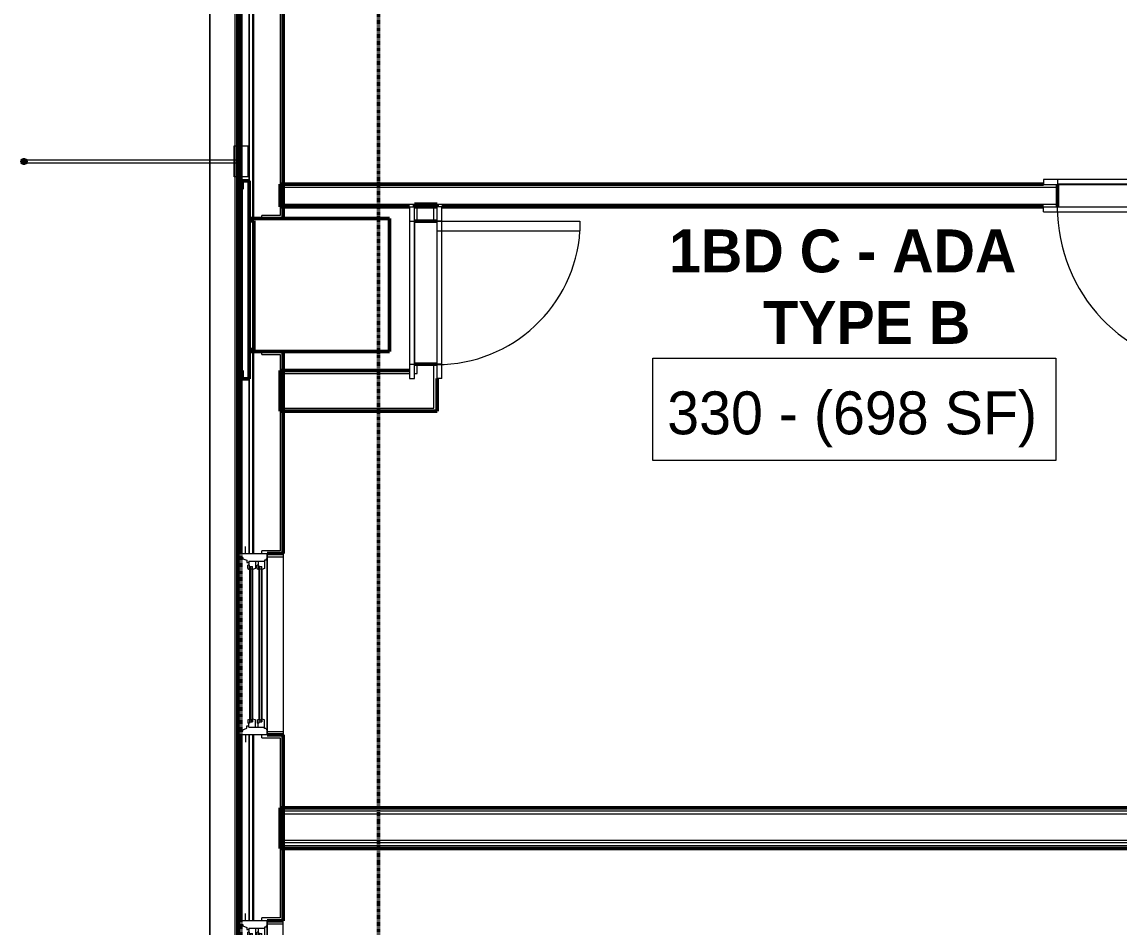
# Model space of a CAD drawing. Header units: inches. Extents: x -4218 to -1830, y 9767 to 12426.
# Drawn here: x -3906.6 to -3676.5, y 10817.5 to 11007.3 of the extents above; entities that cross this region are included whole.
import ezdxf

# ---------------------------------------------------------------- set-up
doc = ezdxf.new("R2010")
doc.units = ezdxf.units.IN
doc.header["$MEASUREMENT"] = 0
doc.linetypes.add('Dash 1_16_', pattern=[0.125, 0.0625, -0.0625])
for name, color, linetype, lineweight in [('0-1', 7, 'Continuous', 5), ('0-2', 10, 'Continuous', 9), ('A-AREA-IDEN', 2, 'Continuous', 9), ('A-DOOR-1', 10, 'Continuous', 9), ('A-DOOR-2', 50, 'Continuous', 20), ('A-DOOR-FRAM-1', 10, 'Continuous', 9), ('A-GENM', 5, 'Continuous', 9), ('A-GENM-6', 5, 'Continuous', 50), ('A-GLAZ-1', 151, 'Continuous', 9), ('A-GLAZ-2', 151, 'Continuous', 20), ('A-GLAZ-3', 151, 'Continuous', 50), ('A-WALL', 113, 'Continuous', 13), ('A-WALL-1', 7, 'Continuous', 50), ('A-WALL-2', 250, 'Continuous', 13), ('A-WALL-3', 10, 'Continuous', 9), ('A-WALL-4', 252, 'Continuous', 9), ('A-WALL-7', 113, 'Continuous', 9), ('A-WALL-8', 113, 'Continuous', 50), ('C-PROP-LINE-1', 91, 'Dash 1_16_', 50), ('I-WALL-1', 7, 'Continuous', 50)]:
    doc.layers.add(name, color=color, linetype=linetype, lineweight=lineweight)
doc.styles.add('Century Gothic', font='ufonts.com_century-gothic.ttf', dxfattribs={"height": 9})
doc.styles.add('Century Gothic_B', font='GOTHICB.TTF', dxfattribs={"height": 9})

# ---------------------------------------------------------------- blocks, each defined once
blk = doc.blocks.new('SWING - SINGLE - FLUSH - 2-10 x 6-8 - PRIVACY-3199405-BACKGROUND - RCP - 3RD FLOOR')
at = {"layer": 'A-DOOR-1'}
blk.add_arc((17, -2.38), 34.07, 180, 266.6343, dxfattribs=at)
at = {"layer": 'A-DOOR-2'}
for p, q in [((15, -2.38), (15, -36.38)), ((17, -2.38), (15, -2.38)), ((17, -2.38), (17, -36.38)), ((17, -36.38), (15, -36.38))]:
    blk.add_line(p, q, dxfattribs=at)
at = {"layer": 'A-DOOR-FRAM-1'}
for p, q in [((-17, 3.37), (-20, 3.37)), ((-20, 3.37), (-20, 2.37)), ((-20, 2.37), (-17, 2.37)), ((-17, 3.37), (-17, 2.37)), ((17, 3.37), (-17, 3.37)), ((-17, 2.37), (17, 2.37)), ((20, 3.37), (17, 3.37)), ((17, 3.37), (17, 2.37)), ((17, 2.37), (20, 2.37)), ((20, 3.37), (20, 2.37)), ((-17, -2.38), (-20, -2.38)), ((-20, -3.38), (-20, -2.38)), ((-20, -3.38), (-17, -3.38)), ((-17, -3.38), (-17, -2.38)), ((17, -2.38), (-17, -2.38)), ((-17, -3.38), (17, -3.38)), ((20, -2.38), (17, -2.38)), ((17, -3.38), (17, -2.38)), ((17, -3.38), (20, -3.38)), ((20, -3.38), (20, -2.38))]:
    blk.add_line(p, q, dxfattribs=at)
blk = doc.blocks.new('SWING - SINGLE - FLUSH - 30_ x 80_ - MAGIC PAK DOOR - ACOUSTICAL SEAL-3199411-BACKGROUND - RCP - 3RD FLOOR')
at = {"layer": 'A-DOOR-1'}
blk.add_arc((15, -2.375), 30.067, 180, 266.18593, dxfattribs=at)
at = {"layer": 'A-DOOR-2'}
for p, q in [((13, -2.375), (13, -32.375)), ((15, -2.375), (13, -2.375)), ((15, -2.375), (15, -32.375)), ((15, -32.375), (13, -32.375))]:
    blk.add_line(p, q, dxfattribs=at)
at = {"layer": 'A-DOOR-FRAM-1'}
for p, q in [((-15, 3.375), (-18, 3.375)), ((-18, 3.375), (-18, 2.375)), ((-18, 2.375), (-15, 2.375)), ((15, 3.375), (-15, 3.375)), ((-15, 3.375), (-15, 2.375)), ((-15, 2.375), (15, 2.375)), ((18, 3.375), (15, 3.375)), ((15, 3.375), (15, 2.375)), ((15, 2.375), (18, 2.375)), ((18, 3.375), (18, 2.375)), ((-15, -2.375), (-18, -2.375)), ((-18, -3.375), (-18, -2.375)), ((-18, -3.375), (-15, -3.375)), ((15, -2.375), (-15, -2.375)), ((-15, -3.375), (-15, -2.375)), ((-15, -3.375), (15, -3.375)), ((18, -2.375), (15, -2.375)), ((15, -3.375), (15, -2.375)), ((15, -3.375), (18, -3.375)), ((18, -3.375), (18, -2.375))]:
    blk.add_line(p, q, dxfattribs=at)
blk = doc.blocks.new('CTR - 1st Phase - Unit Layouts_rvt-1-BACKGROUND - RCP - 3RD FLOOR')
at = {"layer": 'A-WALL-1'}
for p, q in [((-3852.47, 10972.63), (-3852.47, 10973.26)), ((-3852.47, 10973.26), (-3692.37, 10973.26)), ((-3852.47, 10969.13), (-3852.47, 10972.63)), ((-3689.37, 10973.26), (-3689.37, 10968.51)), ((-3852.47, 10968.51), (-3852.47, 10969.13)), ((-3825.32, 10968.51), (-3852.47, 10968.51)), ((-3824.32, 10968.51), (-3824.32, 10969.13)), ((-3824.32, 10969.13), (-3823.7, 10969.13)), ((-3819.57, 10968.51), (-3824.32, 10968.51)), ((-3823.7, 10969.13), (-3820.2, 10969.13)), ((-3820.2, 10969.13), (-3819.57, 10969.13)), ((-3819.57, 10969.13), (-3819.57, 10968.51)), ((-3692.37, 10968.51), (-3818.57, 10968.51)), ((-3819.57, 10965.51), (-3824.32, 10965.51)), ((-3824.32, 10935.51), (-3819.57, 10935.51)), ((-3819.57, 10932.51), (-3819.57, 10925.71)), ((-3820.2, 10925.71), (-3824.32, 10925.71)), ((-3819.57, 10925.71), (-3820.2, 10925.71))]:
    blk.add_line(p, q, dxfattribs=at)
at = {"layer": 'A-WALL-2'}
for p, q in [((-3851.85, 10969.13), (-3851.85, 10972.63)), ((-3851.85, 10972.63), (-3689.37, 10972.63)), ((-3851.85, 10969.13), (-3689.37, 10969.13)), ((-3823.7, 10968.51), (-3820.2, 10968.51)), ((-3823.7, 10965.51), (-3823.7, 10968.51)), ((-3820.2, 10965.51), (-3820.2, 10968.51)), ((-3823.7, 10933.58), (-3823.7, 10935.51)), ((-3820.2, 10926.33), (-3820.2, 10935.51)), ((-3852.47, 10933.58), (-3825.32, 10933.58)), ((-3824.32, 10933.58), (-3823.7, 10933.58)), ((-3852.47, 10926.33), (-3824.32, 10926.33)), ((-3824.32, 10926.33), (-3823.7, 10926.33)), ((-3823.7, 10926.33), (-3820.2, 10926.33))]:
    blk.add_line(p, q, dxfattribs=at)
at = {"layer": 'A-WALL-3'}
for p, q in [((-3655.37, 10973.26), (-3689.37, 10973.26)), ((-3689.37, 10968.51), (-3655.37, 10968.51)), ((-3824.32, 10965.51), (-3824.32, 10935.51)), ((-3819.57, 10935.51), (-3819.57, 10965.51))]:
    blk.add_line(p, q, dxfattribs=at)
at = {"layer": 'A-WALL-4'}
for p, q in [((-3689.37, 10968.51), (-3689.37, 10973.26)), ((-3819.57, 10965.51), (-3824.32, 10965.51)), ((-3819.57, 10935.51), (-3824.32, 10935.51))]:
    blk.add_line(p, q, dxfattribs=at)
at = {"layer": 'I-WALL-1'}
for p, q in [((-3852.47, 10925.71), (-3852.47, 10934.21)), ((-3852.47, 10934.21), (-3825.32, 10934.21)), ((-3824.32, 10925.71), (-3852.47, 10925.71))]:
    blk.add_line(p, q, dxfattribs=at)
at = {"layer": '0-2'}
blk.add_blockref('SWING - SINGLE - FLUSH - 2-10 x 6-8 - PRIVACY-3199405-BACKGROUND - RCP - 3RD FLOOR', (-3672.37, 10970.88), dxfattribs=at)
at = {"layer": '0-2', "rotation": 90.0000000000029}
blk.add_blockref('SWING - SINGLE - FLUSH - 30_ x 80_ - MAGIC PAK DOOR - ACOUSTICAL SEAL-3199411-BACKGROUND - RCP - 3RD FLOOR', (-3821.95, 10950.51), dxfattribs=at)
blk = doc.blocks.new('CTR - 1st Phase - Common Walls_rvt-1-BACKGROUND - RCP - 3RD FLOOR')
at = {"layer": 'A-WALL-2'}
for p, q in [((-3852.47, 10841.81), (-3487.3, 10841.81)), ((-3852.47, 10841.19), (-3487.3, 10841.19)), ((-3852.47, 10835.69), (-3487.3, 10835.69)), ((-3852.47, 10835.19), (-3487.3, 10835.19)), ((-3852.47, 10834.56), (-3487.3, 10834.56))]:
    blk.add_line(p, q, dxfattribs=at)
at = {"layer": 'I-WALL-1'}
for p, q in [((-3852.47, 10833.94), (-3852.47, 10842.44)), ((-3852.47, 10842.44), (-3611.8, 10842.44)), ((-3611.8, 10833.94), (-3852.47, 10833.94))]:
    blk.add_line(p, q, dxfattribs=at)
blk = doc.blocks.new('Basic Wall _ EXT - FIBER CEMENT - LARGE - ___-2162461-BACKGROUND - RCP - 3RD FLOOR')
at = {"layer": 'A-WALL-7'}
for p, q in [((-3861.93, 9978.98), (-3861.93, 11995.77)), ((-3861.63, 11995.77), (-3861.63, 10089.2)), ((-3861.63, 11995.77), (-3861.63, 10089.2)), ((-3861.62, 11995.77), (-3861.62, 10089.2)), ((-3861.6, 11995.77), (-3861.6, 10089.2)), ((-3861.6, 11995.77), (-3861.6, 10089.2)), ((-3861.59, 11995.77), (-3861.59, 10089.2)), ((-3859, 11012.5), (-3859, 10973.96)), ((-3859, 11012.5), (-3859, 10973.96)), ((-3858.97, 10973.96), (-3858.97, 11012.5)), ((-3858.97, 11012.5), (-3858.97, 10973.96)), ((-3859, 10973.96), (-3859, 10932.44)), ((-3859, 10973.96), (-3859, 10932.44)), ((-3858.97, 10966.06), (-3858.97, 10973.96)), ((-3858.97, 10973.96), (-3858.97, 10966.06)), ((-3858.97, 10966.06), (-3858.97, 10965.63)), ((-3858.97, 10965.63), (-3858.97, 10938.63)), ((-3858.97, 10938.63), (-3858.97, 10938.19)), ((-3858.97, 10932.44), (-3858.97, 10938.19)), ((-3858.97, 10938.19), (-3858.97, 10932.44)), ((-3859, 10932.44), (-3859, 10895.79)), ((-3859, 10932.44), (-3859, 10895.79)), ((-3858.97, 10895.79), (-3858.97, 10932.44)), ((-3858.97, 10932.44), (-3858.97, 10895.79)), ((-3859, 10857.77), (-3859, 10818.8)), ((-3859, 10857.77), (-3859, 10818.8)), ((-3858.97, 10818.8), (-3858.97, 10857.77)), ((-3858.97, 10857.77), (-3858.97, 10818.8))]:
    blk.add_line(p, q, dxfattribs=at)
blk = doc.blocks.new('Basic Wall _ EXT - FIBER CEMENT - SMALL - ___-2145935-BACKGROUND - RCP - 3RD FLOOR')
at = {"layer": 'A-WALL-7'}
for p, q in [((-3867.29, 11081.17), (-3867.29, 10978.42)), ((-3867.29, 11081.17), (-3867.29, 10978.42)), ((-3867.21, 10978.42), (-3867.21, 11081.17)), ((-3867.21, 11081.17), (-3867.21, 10978.42)), ((-3861.25, 11012.5), (-3861.25, 10981.3)), ((-3861.19, 11012.5), (-3861.19, 10981.3)), ((-3860.73, 11012.5), (-3860.73, 10981.3)), ((-3860.73, 11012.5), (-3860.73, 10981.3)), ((-3860.73, 11012.5), (-3860.73, 10981.3)), ((-3858.3, 11012.5), (-3858.3, 10966.06)), ((-3858.3, 11012.5), (-3858.3, 10966.06)), ((-3861.25, 10981.3), (-3861.25, 10981.22)), ((-3861.25, 10981.19), (-3861.25, 10978.42)), ((-3861.19, 10981.3), (-3861.19, 10981.22)), ((-3861.19, 10981.19), (-3861.19, 10978.42)), ((-3860.73, 10981.3), (-3860.73, 10978.41)), ((-3860.73, 10981.3), (-3860.73, 10978.41)), ((-3860.73, 10981.3), (-3860.73, 10978.41)), ((-3867.29, 10978.37), (-3867.29, 10978.32)), ((-3867.29, 10978.37), (-3867.29, 10978.32)), ((-3867.29, 10978.31), (-3867.29, 10978.24)), ((-3867.29, 10978.31), (-3867.29, 10978.24)), ((-3867.29, 10978.23), (-3867.29, 10978.15)), ((-3867.29, 10978.23), (-3867.29, 10978.15)), ((-3867.29, 10978.14), (-3867.29, 10978.06)), ((-3867.29, 10978.14), (-3867.29, 10978.06)), ((-3867.29, 10978.04), (-3867.29, 10977.96)), ((-3867.29, 10978.04), (-3867.29, 10977.96)), ((-3867.29, 10977.95), (-3867.29, 10977.87)), ((-3867.29, 10977.95), (-3867.29, 10977.87)), ((-3867.29, 10977.86), (-3867.29, 10977.79)), ((-3867.29, 10977.86), (-3867.29, 10977.79)), ((-3867.29, 10977.78), (-3867.29, 10977.73)), ((-3867.29, 10977.78), (-3867.29, 10977.73)), ((-3867.29, 10977.68), (-3867.29, 10736.13)), ((-3867.29, 10977.68), (-3867.29, 10736.13)), ((-3867.21, 10978.32), (-3867.21, 10978.37)), ((-3867.21, 10978.37), (-3867.21, 10978.32)), ((-3867.21, 10978.24), (-3867.21, 10978.31)), ((-3867.21, 10978.31), (-3867.21, 10978.24)), ((-3867.21, 10978.15), (-3867.21, 10978.23)), ((-3867.21, 10978.23), (-3867.21, 10978.15)), ((-3867.21, 10978.06), (-3867.21, 10978.14)), ((-3867.21, 10978.14), (-3867.21, 10978.06)), ((-3867.21, 10977.96), (-3867.21, 10978.04)), ((-3867.21, 10978.04), (-3867.21, 10977.96)), ((-3867.21, 10977.87), (-3867.21, 10977.95)), ((-3867.21, 10977.95), (-3867.21, 10977.87)), ((-3867.21, 10977.79), (-3867.21, 10977.86)), ((-3867.21, 10977.86), (-3867.21, 10977.79)), ((-3867.21, 10977.73), (-3867.21, 10977.78)), ((-3867.21, 10977.78), (-3867.21, 10977.73)), ((-3867.21, 10736.13), (-3867.21, 10977.68)), ((-3867.21, 10977.68), (-3867.21, 10736.13)), ((-3861.25, 10978.37), (-3861.25, 10978.32)), ((-3861.25, 10978.31), (-3861.25, 10978.24)), ((-3861.25, 10978.24), (-3861.25, 10978.15)), ((-3861.25, 10978.15), (-3861.25, 10978.05)), ((-3861.25, 10978.05), (-3861.25, 10977.95)), ((-3861.25, 10977.95), (-3861.25, 10977.86)), ((-3861.25, 10977.86), (-3861.25, 10977.81)), ((-3861.25, 10977.78), (-3861.25, 10977.73)), ((-3861.25, 10977.67), (-3861.25, 10974.91)), ((-3861.19, 10978.37), (-3861.19, 10978.32)), ((-3861.19, 10978.31), (-3861.19, 10978.24)), ((-3861.19, 10978.24), (-3861.19, 10978.15)), ((-3861.19, 10978.15), (-3861.19, 10978.05)), ((-3861.19, 10978.05), (-3861.19, 10977.95)), ((-3861.19, 10977.95), (-3861.19, 10977.86)), ((-3861.19, 10977.86), (-3861.19, 10977.79)), ((-3861.19, 10977.78), (-3861.19, 10977.73)), ((-3861.19, 10977.67), (-3861.19, 10974.91)), ((-3860.73, 10978.37), (-3860.73, 10978.32)), ((-3860.73, 10978.37), (-3860.73, 10978.32)), ((-3860.73, 10978.37), (-3860.73, 10978.32)), ((-3860.73, 10978.31), (-3860.73, 10978.24)), ((-3860.73, 10978.31), (-3860.73, 10978.24)), ((-3860.73, 10978.31), (-3860.73, 10978.24)), ((-3860.73, 10978.24), (-3860.73, 10978.15)), ((-3860.73, 10978.24), (-3860.73, 10978.15)), ((-3860.73, 10978.24), (-3860.73, 10978.15)), ((-3860.73, 10978.15), (-3860.73, 10978.05)), ((-3860.73, 10978.15), (-3860.73, 10978.05)), ((-3860.73, 10978.15), (-3860.73, 10978.05)), ((-3860.73, 10978.05), (-3860.73, 10977.95)), ((-3860.73, 10978.05), (-3860.73, 10977.95)), ((-3860.73, 10978.05), (-3860.73, 10977.95)), ((-3860.73, 10977.95), (-3860.73, 10977.86)), ((-3860.73, 10977.95), (-3860.73, 10977.86)), ((-3860.73, 10977.95), (-3860.73, 10977.86)), ((-3860.73, 10977.86), (-3860.73, 10977.78)), ((-3860.73, 10977.86), (-3860.73, 10977.78)), ((-3860.73, 10977.86), (-3860.73, 10977.78)), ((-3860.73, 10977.78), (-3860.73, 10977.73)), ((-3860.73, 10977.78), (-3860.73, 10977.73)), ((-3860.73, 10977.78), (-3860.73, 10977.73)), ((-3860.73, 10977.66), (-3860.73, 10974.8)), ((-3860.73, 10977.66), (-3860.73, 10974.8)), ((-3860.73, 10977.66), (-3860.73, 10974.8)), ((-3861.25, 10974.88), (-3861.25, 10974.8)), ((-3861.25, 10974.8), (-3861.25, 10780.53)), ((-3861.19, 10974.88), (-3861.19, 10974.8)), ((-3861.19, 10974.8), (-3861.19, 10780.53)), ((-3860.73, 10974.8), (-3860.73, 10895.79)), ((-3860.73, 10974.8), (-3860.73, 10895.79)), ((-3860.73, 10974.8), (-3860.73, 10895.79)), ((-3858.3, 10938.19), (-3858.3, 10895.79)), ((-3858.3, 10938.19), (-3858.3, 10895.79)), ((-3860.73, 10857.77), (-3860.73, 10818.8)), ((-3860.73, 10857.77), (-3860.73, 10818.8)), ((-3860.73, 10857.77), (-3860.73, 10818.8)), ((-3858.3, 10857.77), (-3858.3, 10818.8)), ((-3858.3, 10857.77), (-3858.3, 10818.8))]:
    blk.add_line(p, q, dxfattribs=at)
blk = doc.blocks.new('Window-Double_Hung-Andersen-400_Series-Tilt_Wash - DOUBLE HUNG - COTTAGE - 3RD FLOOR-V103-BACKGROUND - RCP - 3RD FLOOR')
at = {"layer": 'A-GLAZ-1'}
for p, q in [((-19.01, 3.94), (-19.01, 2.44)), ((-18.95, 3.94), (-19.01, 3.94)), ((-18.95, 2.44), (-19.01, 2.44)), ((-18.95, 4.44), (18.95, 4.44)), ((-18.95, 1.06), (-18.95, 4.44)), ((-18.32, 1.06), (-18.32, 4.44)), ((18.32, 1.06), (18.32, 4.44)), ((18.95, 4.44), (18.95, 1.06)), ((19.01, 3.94), (18.95, 3.94)), ((19.01, 2.44), (18.95, 2.44)), ((19.01, 2.44), (19.01, 3.94)), ((18.95, 1.06), (-18.95, 1.06)), ((-16.29, -0.19), (-15.7, -0.19)), ((-16.29, -0.56), (-15.7, -0.56)), ((-16.29, -2.13), (-15.7, -2.13)), ((-15.82, -0.56), (-15.82, -0.19)), ((-15.82, -2.5), (-15.82, -2.13)), ((-15.7, -0.06), (15.7, -0.06)), ((-15.7, -0.19), (15.7, -0.19)), ((-15.7, -0.56), (15.7, -0.56)), ((-15.7, -0.69), (15.7, -0.69)), ((-15.7, -2), (15.7, -2)), ((-15.7, -2.13), (15.7, -2.13)), ((16.29, -0.19), (15.7, -0.19)), ((16.29, -0.56), (15.7, -0.56)), ((16.29, -2.13), (15.7, -2.13)), ((15.82, -0.56), (15.82, -0.19)), ((15.82, -2.5), (15.82, -2.13)), ((-16.29, -2.5), (-15.7, -2.5)), ((-15.7, -2.5), (15.7, -2.5)), ((-15.7, -2.63), (15.7, -2.63)), ((16.29, -2.5), (15.7, -2.5))]:
    blk.add_line(p, q, dxfattribs=at)
at = {"layer": 'A-GLAZ-2'}
for p, q in [((-19.01, 1.06), (19.01, 1.06)), ((-19.01, -4.81), (-19.01, 1.06)), ((-17.67, 0.78), (-18, 1.06)), ((-17.67, 0.78), (-17.67, 0.56)), ((-17.67, 0.56), (-15.86, 0.56)), ((-17.42, -2.75), (-17.42, 0.56)), ((-15.86, 0.56), (-15.7, -0.06)), ((15.86, 0.56), (15.7, -0.06)), ((17.67, 0.56), (15.86, 0.56)), ((17.42, -2.75), (17.42, 0.56)), ((17.67, 0.78), (18, 1.06)), ((17.67, 0.78), (17.67, 0.56)), ((19.01, 1.06), (19.01, -4.81)), ((-17.42, -0.81), (-16.57, -0.81)), ((-17.42, -1.37), (-15.86, -1.37)), ((-16.57, -0.69), (-16.57, -1.03)), ((-15.7, -0.69), (-16.57, -0.69)), ((-15.86, -1.03), (-16.57, -1.03)), ((-16.29, -0.69), (-16.29, -0.06)), ((-15.7, -0.06), (-16.29, -0.06)), ((-16.29, -2.63), (-16.29, -2)), ((-15.7, -2), (-16.29, -2)), ((-15.86, -1.03), (-15.7, -0.69)), ((-15.86, -1.37), (-15.7, -2)), ((15.7, -0.06), (16.29, -0.06)), ((15.86, -1.03), (15.7, -0.69)), ((15.7, -0.69), (16.57, -0.69)), ((15.86, -1.37), (15.7, -2)), ((15.7, -2), (16.29, -2)), ((15.86, -1.03), (16.57, -1.03)), ((17.42, -1.37), (15.86, -1.37)), ((16.29, -0.69), (16.29, -0.06)), ((16.29, -2.63), (16.29, -2)), ((16.57, -0.69), (16.57, -1.03)), ((17.42, -0.81), (16.57, -0.81)), ((-19.01, -3.44), (-20.51, -3.44)), ((-18.2, -4), (-17.92, -4)), ((-18.2, -4.81), (-18.2, -4)), ((-17.92, -4), (-17.61, -3.19)), ((-17.61, -3.19), (-17.14, -3.19)), ((-17.42, -2.75), (-16.57, -2.75)), ((-17.14, -3.19), (-17.14, -2.75)), ((-16.57, -2.63), (-16.57, -2.97)), ((-15.7, -2.63), (-16.57, -2.63)), ((-15.86, -2.97), (-16.57, -2.97)), ((-15.86, -2.97), (-15.7, -2.63)), ((15.86, -2.97), (15.7, -2.63)), ((15.7, -2.63), (16.57, -2.63)), ((15.86, -2.97), (16.57, -2.97)), ((16.57, -2.63), (16.57, -2.97)), ((17.42, -2.75), (16.57, -2.75)), ((17.14, -3.19), (17.14, -2.75)), ((17.61, -3.19), (17.14, -3.19)), ((17.92, -4), (17.61, -3.19)), ((18.2, -4), (17.92, -4)), ((18.2, -4.81), (18.2, -4)), ((19.01, -3.44), (20.51, -3.44)), ((19.01, -4.81), (-19.01, -4.81))]:
    blk.add_line(p, q, dxfattribs=at)
blk = doc.blocks.new('Window-Double_Hung-Andersen-400_Series-Tilt_Wash - DOUBLE HUNG - COTTAGE - 3RD FLOOR-2888224-BACKGROUND - RCP - 3RD FLOOR')
at = {"layer": 'A-GLAZ-1'}
for p, q in [((-16.29, 2.5), (-15.7, 2.5)), ((-15.82, 2.5), (-15.82, 2.12)), ((-15.7, 2.62), (15.7, 2.62)), ((-15.7, 2.5), (15.7, 2.5)), ((16.29, 2.5), (15.7, 2.5)), ((15.82, 2.5), (15.82, 2.12)), ((-16.29, 2.12), (-15.7, 2.12)), ((-16.29, 0.56), (-15.7, 0.56)), ((-16.29, 0.19), (-15.7, 0.19)), ((-15.82, 0.56), (-15.82, 0.19)), ((-15.7, 2.12), (15.7, 2.12)), ((-15.7, 2), (15.7, 2)), ((-15.7, 0.69), (15.7, 0.69)), ((-15.7, 0.56), (15.7, 0.56)), ((-15.7, 0.19), (15.7, 0.19)), ((-15.7, 0.06), (15.7, 0.06)), ((16.29, 2.12), (15.7, 2.12)), ((16.29, 0.56), (15.7, 0.56)), ((16.29, 0.19), (15.7, 0.19)), ((15.82, 0.56), (15.82, 0.19)), ((18.95, -1.06), (-18.95, -1.06)), ((-18.95, -1.06), (-18.95, -4.44)), ((-18.32, -1.06), (-18.32, -4.44)), ((18.32, -1.06), (18.32, -4.44)), ((18.95, -4.44), (18.95, -1.06)), ((-19.01, -2.44), (-19.01, -3.94)), ((-19.01, -2.44), (-18.95, -2.44)), ((-19.01, -3.94), (-18.95, -3.94)), ((-18.95, -4.44), (18.95, -4.44)), ((18.95, -2.44), (19.01, -2.44)), ((18.95, -3.94), (19.01, -3.94)), ((19.01, -3.94), (19.01, -2.44))]:
    blk.add_line(p, q, dxfattribs=at)
at = {"layer": 'A-GLAZ-2'}
for p, q in [((19.01, 4.81), (-19.01, 4.81)), ((-19.01, 4.81), (-19.01, -1.06)), ((-18.2, 4.81), (-18.2, 4)), ((18.2, 4.81), (18.2, 4)), ((19.01, -1.06), (19.01, 4.81)), ((-19.01, 3.44), (-20.51, 3.44)), ((-18.2, 4), (-17.92, 4)), ((-17.92, 4), (-17.61, 3.19)), ((-17.61, 3.19), (-17.14, 3.19)), ((-17.42, 2.75), (-16.57, 2.75)), ((-17.42, 2.75), (-17.42, -0.56)), ((-17.14, 3.19), (-17.14, 2.75)), ((-15.86, 2.97), (-16.57, 2.97)), ((-16.57, 2.62), (-16.57, 2.97)), ((-15.7, 2.62), (-16.57, 2.62)), ((-16.29, 2.62), (-16.29, 2)), ((-15.86, 2.97), (-15.7, 2.62)), ((15.86, 2.97), (15.7, 2.62)), ((15.7, 2.62), (16.57, 2.62)), ((15.86, 2.97), (16.57, 2.97)), ((16.29, 2.62), (16.29, 2)), ((16.57, 2.62), (16.57, 2.97)), ((17.42, 2.75), (16.57, 2.75)), ((17.14, 3.19), (17.14, 2.75)), ((17.61, 3.19), (17.14, 3.19)), ((17.42, 2.75), (17.42, -0.56)), ((17.92, 4), (17.61, 3.19)), ((18.2, 4), (17.92, 4)), ((19.01, 3.44), (20.51, 3.44)), ((-17.42, 1.37), (-15.86, 1.37)), ((-17.42, 0.81), (-16.57, 0.81)), ((-15.86, 1.03), (-16.57, 1.03)), ((-16.57, 0.69), (-16.57, 1.03)), ((-15.7, 0.69), (-16.57, 0.69)), ((-15.7, 2), (-16.29, 2)), ((-16.29, 0.69), (-16.29, 0.06)), ((-15.7, 0.06), (-16.29, 0.06)), ((-15.86, 1.37), (-15.7, 2)), ((-15.86, 1.03), (-15.7, 0.69)), ((-15.86, -0.56), (-15.7, 0.06)), ((15.7, 2), (16.29, 2)), ((15.86, 1.37), (15.7, 2)), ((15.86, 1.03), (15.7, 0.69)), ((15.7, 0.69), (16.57, 0.69)), ((15.7, 0.06), (16.29, 0.06)), ((15.86, -0.56), (15.7, 0.06)), ((17.42, 1.37), (15.86, 1.37)), ((15.86, 1.03), (16.57, 1.03)), ((16.29, 0.69), (16.29, 0.06)), ((16.57, 0.69), (16.57, 1.03)), ((17.42, 0.81), (16.57, 0.81)), ((-19.01, -1.06), (19.01, -1.06)), ((-17.67, -0.78), (-18, -1.06)), ((-17.67, -0.78), (-17.67, -0.56)), ((-17.67, -0.56), (-15.86, -0.56)), ((17.67, -0.56), (15.86, -0.56)), ((17.67, -0.78), (17.67, -0.56)), ((17.67, -0.78), (18, -1.06))]:
    blk.add_line(p, q, dxfattribs=at)
blk = doc.blocks.new('V-Series_EWC4_SPVU_RFA_2015 - 2ND AND 3RD FLOOR-2226480-BACKGROUND - RCP - 3RD FLOOR')
at = {"layer": 'A-GENM-6'}
for p, q in [((-3858.97, 11736.15), (-3858.97, 11736.59)), ((-3858.97, 11736.59), (-3829.54, 11736.59)), ((-3858.97, 11735.65), (-3858.97, 11736.15)), ((-3858.97, 11736.15), (-3857.97, 11736.15)), ((-3857.97, 11736.15), (-3858.97, 11736.15)), ((-3857.97, 11736.15), (-3857.97, 11735.65)), ((-3857.97, 11709.15), (-3857.97, 11736.15)), ((-3829.54, 11736.59), (-3829.54, 11708.71)), ((-3858.97, 11709.65), (-3858.97, 11735.65)), ((-3857.97, 11735.65), (-3857.97, 11709.65)), ((-3858.97, 11709.15), (-3858.97, 11709.65)), ((-3857.97, 11709.15), (-3858.97, 11709.15)), ((-3858.97, 11708.71), (-3858.97, 11709.15)), ((-3858.97, 11709.15), (-3857.97, 11709.15)), ((-3829.54, 11708.71), (-3858.97, 11708.71)), ((-3857.97, 11709.65), (-3857.97, 11709.15))]:
    blk.add_line(p, q, dxfattribs=at)
blk = doc.blocks.new('Perforated Panel at Magic-Pak - hvac panel - 3rd floor-2505075-BACKGROUND - RCP - 3RD FLOOR')
at = {"layer": 'A-GLAZ-3'}
for p, q in [((-19.01, 4.44), (19.01, 4.44)), ((-19.01, 4.37), (-19.01, 4.44)), ((19.01, 4.37), (-19.01, 4.37)), ((19.01, 4.44), (19.01, 4.37))]:
    blk.add_line(p, q, dxfattribs=at)
blk = doc.blocks.new('Walls 84 - Walls 1-2575014-BACKGROUND - RCP - 3RD FLOOR')
at = {"layer": 'A-WALL-7'}
for p, q in [((-3862.1, 10981.3), (-3861.9, 10981.3)), ((-3862.1, 10981.3), (-3862.1, 10974.8)), ((-3862.1, 10978.43), (-3862.1, 10981.3)), ((-3861.74, 10981.3), (-3861.6, 10981.3)), ((-3861.59, 10981.3), (-3860.72, 10981.3)), ((-3860.72, 10981.3), (-3860.48, 10981.3)), ((-3860.47, 10981.3), (-3859.17, 10981.3)), ((-3859.17, 10981.3), (-3859.17, 10979.67)), ((-3859.17, 10977.21), (-3859.17, 10981.3)), ((-3859.17, 10979.67), (-3859.17, 10978.89)), ((-3859.17, 10978.89), (-3859.17, 10976.42)), ((-3906.21, 10978.42), (-3862.1, 10978.42)), ((-3862.1, 10977.67), (-3906.21, 10977.67)), ((-3862.1, 10978.42), (-3861.92, 10978.42)), ((-3862.1, 10978.32), (-3862.1, 10978.38)), ((-3862.1, 10978.24), (-3862.1, 10978.32)), ((-3862.1, 10978.15), (-3862.1, 10978.24)), ((-3862.1, 10978.05), (-3862.1, 10978.15)), ((-3862.1, 10977.95), (-3862.1, 10978.05)), ((-3862.1, 10977.86), (-3862.1, 10977.95)), ((-3862.1, 10977.78), (-3862.1, 10977.86)), ((-3862.1, 10977.72), (-3862.1, 10977.78)), ((-3861.92, 10977.67), (-3862.1, 10977.67)), ((-3862.1, 10974.8), (-3862.1, 10977.67)), ((-3861.74, 10978.42), (-3861.6, 10978.42)), ((-3861.6, 10977.67), (-3861.74, 10977.67)), ((-3861.59, 10978.42), (-3860.79, 10978.42)), ((-3860.79, 10977.67), (-3861.59, 10977.67)), ((-3859.17, 10974.8), (-3859.17, 10977.21)), ((-3859.17, 10976.42), (-3859.17, 10975.75)), ((-3861.92, 10974.8), (-3862.1, 10974.8)), ((-3861.6, 10974.8), (-3861.74, 10974.8)), ((-3860.72, 10974.8), (-3861.59, 10974.8)), ((-3860.48, 10974.8), (-3860.72, 10974.8)), ((-3859.17, 10974.8), (-3860.44, 10974.8)), ((-3859.17, 10975.75), (-3859.17, 10974.91)), ((-3859.17, 10974.91), (-3859.17, 10974.8))]:
    blk.add_line(p, q, dxfattribs=at)
for start_param, end_param in [(1.310938, 1.569046), (1.572547, 1.830655), (1.049162, 1.307556), (1.834037, 2.092431), (0.787185, 1.046129), (2.095464, 2.354408), (0.524991, 0.784707), (2.356886, 2.616602), (0.262584, 0.523234), (2.698715, 2.879008), (0, 0.261656), (2.879936, 3.119324), (6.072664, 6.283185), (3.141593, 3.352114), (5.759587, 6.021386), (3.403392, 4.18879), (5.235988, 5.759587), (4.974188, 5.168684), (4.272952, 4.45059), (4.531436, 4.893342)]:
    blk.add_ellipse((-3860.79, 10978.05), major_axis=(0, 0.375), ratio=0.86769, start_param=start_param, end_param=end_param, dxfattribs=at)
at = {"layer": 'A-WALL-8', "flags": 128}
for points in [[(-3906.21, 10977.67), (-3906.32, 10977.69), (-3906.41, 10977.72), (-3906.5, 10977.77), (-3906.57, 10977.84), (-3906.62, 10977.92), (-3906.64, 10978), (-3906.64, 10978.1), (-3906.62, 10978.18), (-3906.57, 10978.26), (-3906.5, 10978.33), (-3906.41, 10978.38), (-3906.32, 10978.41), (-3906.21, 10978.42)], [(-3906.21, 10978.42), (-3906.11, 10978.41), (-3906.01, 10978.38), (-3905.93, 10978.33), (-3905.86, 10978.26), (-3905.81, 10978.18), (-3905.78, 10978.1), (-3905.78, 10978), (-3905.81, 10977.92), (-3905.86, 10977.84), (-3905.93, 10977.77), (-3906.01, 10977.72), (-3906.11, 10977.69), (-3906.21, 10977.67)]]:
    blk.add_lwpolyline(points, dxfattribs=at)
blk = doc.blocks.new('Family - ___-2835860-BACKGROUND - RCP - 3RD FLOOR')
at = {"layer": 'C-PROP-LINE-1'}
blk.add_line((-3860.72, 9980.19), (-3860.72, 11434.39), dxfattribs=at)
blk = doc.blocks.new('Family - ___-2835903-BACKGROUND - RCP - 3RD FLOOR')
at = {"layer": 'C-PROP-LINE-1'}
blk.add_line((-3831.82, 10009.09), (-3831.82, 12089.69), dxfattribs=at)
blk = doc.blocks.new('Family - ___-2835932-BACKGROUND - RCP - 3RD FLOOR')
at = {"layer": 'C-PROP-LINE-1'}
blk.add_line((-3860.72, 9980.19), (-3860.72, 12118.59), dxfattribs=at)

msp = doc.modelspace()

# ---------------------------------------------------------------- linework, layer by layer
at = {"layer": 'A-AREA-IDEN', "flags": 128}
msp.add_lwpolyline([(-3774.28, 10936.82), (-3689.78, 10936.82), (-3689.78, 10915.32), (-3774.28, 10915.32)], close=True, dxfattribs=at)
at = {"layer": 'A-WALL'}
for p, q in [((-3860.47, 10973.96), (-3860.47, 11012.5)), ((-3858.97, 10973.96), (-3858.97, 11012.5)), ((-3857.97, 10966.06), (-3857.97, 11012.5)), ((-3852.47, 11011.88), (-3852.47, 10966.69)), ((-3856.29, 10966.06), (-3856.29, 10966.69)), ((-3852.47, 10966.69), (-3856.29, 10966.69)), ((-3857.97, 10895.79), (-3857.97, 10938.19)), ((-3856.29, 10937.56), (-3856.29, 10938.19)), ((-3856.29, 10937.56), (-3852.47, 10937.56)), ((-3852.47, 10937.56), (-3852.47, 10896.41)), ((-3860.47, 10895.79), (-3860.47, 10932.44)), ((-3858.97, 10895.79), (-3858.97, 10932.44)), ((-3856.29, 10895.79), (-3856.29, 10896.41)), ((-3852.47, 10896.41), (-3856.29, 10896.41)), ((-3860.47, 10818.8), (-3860.47, 10857.77)), ((-3858.97, 10818.8), (-3858.97, 10857.77)), ((-3857.97, 10818.8), (-3857.97, 10857.77)), ((-3856.29, 10857.14), (-3856.29, 10857.77)), ((-3856.29, 10857.14), (-3852.47, 10857.14)), ((-3852.47, 10857.14), (-3852.47, 10819.43)), ((-3856.29, 10818.8), (-3856.29, 10819.43)), ((-3852.47, 10819.43), (-3856.29, 10819.43))]:
    msp.add_line(p, q, dxfattribs=at)
at = {"layer": 'A-WALL-7'}
for p, q in [((-3860.47, 10934.19), (-3860.47, 10972.21)), ((-3858.97, 10966.06), (-3858.97, 10938.19)), ((-3851.85, 10895.73), (-3851.85, 10895.79)), ((-3851.85, 10857.77), (-3851.85, 10857.83)), ((-3851.85, 10818.74), (-3851.85, 10818.8))]:
    msp.add_line(p, q, dxfattribs=at)
at = {"layer": 'A-WALL-8'}
for p, q in [((-3860.72, 10972.21), (-3860.72, 11012.5)), ((-3851.85, 11012.5), (-3851.85, 10966.06)), ((-3858.97, 10973.96), (-3860.47, 10973.96)), ((-3860.47, 10973.96), (-3860.47, 10972.21)), ((-3858.97, 10966.06), (-3858.97, 10973.96)), ((-3860.47, 10972.21), (-3860.72, 10972.21)), ((-3851.85, 10966.06), (-3858.97, 10966.06)), ((-3858.97, 10932.44), (-3858.97, 10938.19)), ((-3858.97, 10938.19), (-3851.85, 10938.19)), ((-3851.85, 10938.19), (-3851.85, 10895.79)), ((-3860.72, 10895.79), (-3860.72, 10934.19)), ((-3860.72, 10934.19), (-3860.47, 10934.19)), ((-3860.47, 10934.19), (-3860.47, 10932.44)), ((-3860.47, 10932.44), (-3858.97, 10932.44)), ((-3851.85, 10895.79), (-3855.22, 10895.79)), ((-3860.72, 10818.8), (-3860.72, 10857.77)), ((-3855.22, 10857.77), (-3851.85, 10857.77)), ((-3851.85, 10857.77), (-3851.85, 10818.8)), ((-3851.85, 10818.8), (-3855.22, 10818.8))]:
    msp.add_line(p, q, dxfattribs=at)

# ---------------------------------------------------------------- block references
at = {"layer": '0-1'}
for name in ['CTR - 1st Phase - Unit Layouts_rvt-1-BACKGROUND - RCP - 3RD FLOOR', 'CTR - 1st Phase - Common Walls_rvt-1-BACKGROUND - RCP - 3RD FLOOR']:
    msp.add_blockref(name, (0, 0), dxfattribs=at)
at = {"layer": 'A-GENM'}
msp.add_blockref('V-Series_EWC4_SPVU_RFA_2015 - 2ND AND 3RD FLOOR-2226480-BACKGROUND - RCP - 3RD FLOOR', (0, -770.53), dxfattribs=at)
at = {"layer": 'A-GLAZ-1'}
for name, p, rotation in [('Perforated Panel at Magic-Pak - hvac panel - 3rd floor-2505075-BACKGROUND - RCP - 3RD FLOOR', (-3856.29, 10953.2), 89.99999999999991), ('Window-Double_Hung-Andersen-400_Series-Tilt_Wash - DOUBLE HUNG - COTTAGE - 3RD FLOOR-V103-BACKGROUND - RCP - 3RD FLOOR', (-3856.29, 10876.78), 269.9999999999999), ('Window-Double_Hung-Andersen-400_Series-Tilt_Wash - DOUBLE HUNG - COTTAGE - 3RD FLOOR-2888224-BACKGROUND - RCP - 3RD FLOOR', (-3856.29, 10799.79), 89.99999999999991)]:
    msp.add_blockref(name, p, dxfattribs=dict(at, rotation=rotation))
at = {"layer": 'A-WALL-7'}
for name in ['Basic Wall _ EXT - FIBER CEMENT - SMALL - ___-2145935-BACKGROUND - RCP - 3RD FLOOR', 'Basic Wall _ EXT - FIBER CEMENT - LARGE - ___-2162461-BACKGROUND - RCP - 3RD FLOOR', 'Walls 84 - Walls 1-2575014-BACKGROUND - RCP - 3RD FLOOR']:
    msp.add_blockref(name, (0, 0), dxfattribs=at)
at = {"layer": 'C-PROP-LINE-1'}
for name in ['Family - ___-2835860-BACKGROUND - RCP - 3RD FLOOR', 'Family - ___-2835932-BACKGROUND - RCP - 3RD FLOOR', 'Family - ___-2835903-BACKGROUND - RCP - 3RD FLOOR']:
    msp.add_blockref(name, (0, 0), dxfattribs=at)

# ---------------------------------------------------------------- texts
at = {"layer": 'A-AREA-IDEN', "char_height": 9, "attachment_point": 1}
for s, insert, width, style in [('1BD C - ADA', (-3770.9, 10963.79), 93.93, 'Century Gothic_B'), ('TYPE B', (-3751.15, 10948.79), 46.359, 'Century Gothic_B'), ('330 - (698 SF)', (-3771.28, 10929.82), 94.839, 'Century Gothic')]:
    msp.add_mtext(s, dxfattribs=dict(at, insert=insert, width=width, style=style))

doc.saveas('drawing.dxf')
